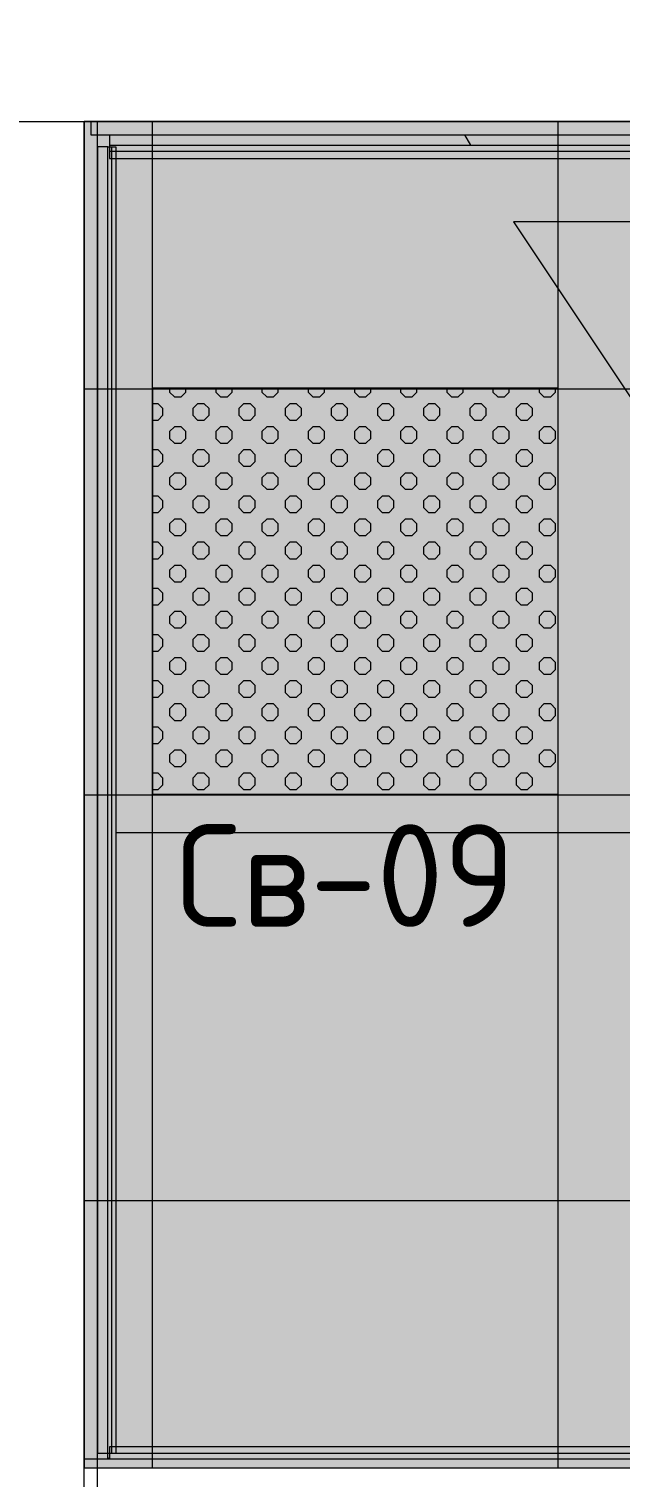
# Model space of a CAD drawing. Header units: millimetres. Extents: x -13069 to 207500, y -71366 to 56785.
# Drawn here: x 143338 to 144212, y 17349 to 19489 of the extents above; entities that cross this region are included whole.
import ezdxf

# ---------------------------------------------------------------- set-up
doc = ezdxf.new("R2010")
doc.units = ezdxf.units.MM
for name, color, linetype in [('PDF _Подложка без мебели', 7, 'Continuous'), ('PDF _Потолки - марка', 7, 'Continuous'), ('PDF _Текст', 7, 'Continuous')]:
    doc.layers.add(name, color=color, linetype=linetype)
doc.layers.add('PDF _Потолки', color=7, linetype='Continuous', lineweight=5, true_color=0x535353)
doc.layers.add('PDF _светильники', color=7, linetype='Continuous', true_color=0xffffff)
doc.styles.add('PDF GOST Common', font='GOST_Common.ttf')

msp = doc.modelspace()

# ---------------------------------------------------------------- linework, layer by layer
at = {"layer": 'PDF _Подложка без мебели', "lineweight": 18}
for points in [[(135486.622, 22410.943), (135410.621, 22410.943), (135486.622, 22410.943), (135486.622, 22470.941), (135410.621, 22470.941), (135486.622, 22470.941), (135486.622, 22410.943), (135486.622, 22080.941), (136789.421, 22080.941), (136789.421, 19352.841), (149722.02, 19352.841), (149722.02, 22147.842), (149690.422, 22147.842), (149690.519, 22119.644), (149838.92, 22119.644)], [(143299.522, 19352.841), (143299.522, 15292.443), (143419.523, 15292.443), (143419.523, 19352.841)], [(143419.523, 15292.443), (143439.524, 15292.443), (143439.524, 19352.841)], [(143429.521, 19352.841), (143429.521, 19332.842), (147222.02, 19332.842), (147222.02, 19352.841)], [(143457.023, 19332.842), (143457.023, 19297.842), (146613.023, 19297.842), (146613.023, 19332.842)], [(143991.124, 19317.843), (143982.524, 19332.842)], [(143454.521, 19315.341), (143439.524, 19315.341), (143439.524, 17384.341), (143454.521, 17384.341), (143454.521, 19315.341), (143466.52, 19315.341), (143466.52, 17384.341)], [(143457.023, 19317.843), (146613.023, 19317.843)], [(143457.023, 19308.843), (146613.023, 19308.843)], [(143460.52, 17384.341), (143460.52, 19315.341)], [(144519.523, 17375.341), (144519.523, 18283.843), (144419.523, 18283.843), (144419.523, 17375.341), (143419.523, 17375.341)], [(143457.023, 17377.041), (143454.521, 17375.341), (143454.521, 17384.341), (143466.52, 17384.341), (144410.52, 17384.341), (144410.52, 18292.843), (144528.52, 18292.843), (144528.52, 17384.341), (145460.52, 17384.341), (145460.52, 18292.843), (145578.52, 18292.843), (145578.52, 17384.341), (146613.023, 17384.341), (146622.02, 17384.341)], [(143466.52, 18301.843), (144401.524, 18301.843), (144401.524, 17393.344), (143457.023, 17393.344), (143457.023, 17375.341)], [(143419.523, 17362.341), (144432.524, 17362.341), (144432.524, 18270.843), (144506.523, 18270.843), (144506.523, 17375.341)]]:
    msp.add_lwpolyline(points, dxfattribs=at)
at = {"layer": 'PDF _Потолки', "color": 7, "lineweight": 13}
msp.add_lwpolyline([(143419.523, 17362.341), (146621.623, 17362.341), (146621.623, 19352.841), (143419.523, 19352.841)], close=True, dxfattribs=at)
for points in [[(143520.622, 17362.341), (143520.622, 19352.841)], [(144120.622, 17362.341), (144120.622, 19352.841)], [(143419.523, 18957.543), (146621.623, 18957.543)], [(143419.523, 18357.543), (146621.623, 18357.543)], [(143419.523, 17757.543), (146621.623, 17757.543)]]:
    msp.add_lwpolyline(points, dxfattribs=at)
at = {"layer": 'PDF _Потолки', "color": 254, "lineweight": 0, "true_color": 0xcae6ff, "transparency": 33554559}
msp.add_solid([(143419.523, 17362.341), (143419.523, 19352.841), (146621.623, 17362.341), (146621.623, 19352.841)], dxfattribs=at)
at = {"layer": 'PDF _Потолки - марка', "lineweight": 13}
msp.add_lwpolyline([(144854.521, 19204.443), (144054.521, 19204.443), (144454.521, 18604.443)], close=True, dxfattribs=at)
at = {"layer": 'PDF _Потолки - марка', "color": 7, "lineweight": 0, "true_color": 0xffffff, "transparency": 33554559}
msp.add_solid([(144854.521, 19204.443), (144054.521, 19204.443), (144454.521, 18604.443)], dxfattribs=at)
at = {"layer": 'PDF _светильники', "color": 7, "lineweight": 13}
msp.add_lwpolyline([(143520.622, 18358.541), (144120.622, 18358.541), (144120.622, 18958.541), (143520.622, 18958.541)], close=True, dxfattribs=at)
at = {"layer": 'PDF _светильники', "lineweight": 20}
for points in [[(143545.921, 18958.541), (143545.921, 18952.542), (143553.019, 18945.443), (143563.023, 18945.443), (143570.121, 18952.542), (143570.121, 18958.541)], [(143614.219, 18958.541), (143614.219, 18952.542), (143621.324, 18945.443), (143631.321, 18945.443), (143638.42, 18952.542), (143638.42, 18958.541)], [(143682.524, 18958.541), (143682.524, 18952.542), (143689.622, 18945.443), (143699.62, 18945.443), (143706.62, 18952.542), (143706.62, 18958.541)], [(143750.822, 18958.541), (143750.822, 18952.542), (143757.92, 18945.443), (143767.924, 18945.443), (143774.925, 18952.542), (143774.925, 18958.541)], [(143819.12, 18958.541), (143819.12, 18952.542), (143826.121, 18945.443), (143836.125, 18945.443), (143843.223, 18952.542), (143843.223, 18958.541)], [(143887.425, 18958.541), (143887.425, 18952.542), (143894.419, 18945.443), (143904.423, 18945.443), (143911.521, 18952.542), (143911.521, 18958.541)], [(143955.619, 18958.541), (143955.619, 18952.542), (143962.724, 18945.443), (143972.721, 18945.443), (143979.82, 18952.542), (143979.82, 18958.541)], [(144023.924, 18958.541), (144023.924, 18952.542), (144031.022, 18945.443), (144041.02, 18945.443), (144048.124, 18952.542), (144048.124, 18958.541)], [(144092.222, 18958.541), (144092.222, 18952.542), (144099.321, 18945.443), (144109.324, 18945.443), (144116.319, 18952.542), (144116.319, 18958.541)], [(143520.622, 18911.343), (143528.923, 18911.343), (143535.923, 18918.441), (143535.923, 18928.442), (143528.923, 18935.443), (143520.622, 18935.443)], [(143520.622, 18843.041), (143528.923, 18843.041), (143535.923, 18850.143), (143535.923, 18860.144), (143528.923, 18867.141), (143520.622, 18867.141)], [(143520.622, 18774.743), (143528.923, 18774.743), (143535.923, 18781.842), (143535.923, 18791.842), (143528.923, 18798.944), (143520.622, 18798.944)], [(143520.622, 18706.442), (143528.923, 18706.442), (143535.923, 18713.543), (143535.923, 18723.541), (143528.923, 18730.642), (143520.622, 18730.642)], [(143520.622, 18638.241), (143528.923, 18638.241), (143535.923, 18645.242), (143535.923, 18655.242), (143528.923, 18662.341), (143520.622, 18662.341)], [(143520.622, 18569.943), (143528.923, 18569.943), (143535.923, 18576.943), (143535.923, 18586.941), (143528.923, 18594.042), (143520.622, 18594.042)], [(143520.622, 18501.641), (143528.923, 18501.641), (143535.923, 18508.743), (143535.923, 18518.743), (143528.923, 18525.741), (143520.622, 18525.741)], [(143520.622, 18433.343), (143528.923, 18433.343), (143535.923, 18440.441), (143535.923, 18450.442), (143528.923, 18457.443), (143520.622, 18457.443)], [(143520.622, 18365.042), (143528.923, 18365.042), (143535.923, 18372.143), (143535.923, 18382.144), (143528.923, 18389.242), (143520.622, 18389.242)]]:
    msp.add_lwpolyline(points, dxfattribs=at)
for points in [[(143604.222, 18928.442), (143597.123, 18935.443), (143587.12, 18935.443), (143580.119, 18928.442), (143580.119, 18918.441), (143587.12, 18911.343), (143597.123, 18911.343), (143604.222, 18918.441)], [(143672.52, 18928.442), (143665.422, 18935.443), (143655.424, 18935.443), (143648.423, 18928.442), (143648.423, 18918.441), (143655.424, 18911.343), (143665.422, 18911.343), (143672.52, 18918.441)], [(143740.824, 18928.442), (143733.72, 18935.443), (143723.722, 18935.443), (143716.624, 18928.442), (143716.624, 18918.441), (143723.722, 18911.343), (143733.72, 18911.343), (143740.824, 18918.441)], [(143809.123, 18928.442), (143802.024, 18935.443), (143792.021, 18935.443), (143784.922, 18928.442), (143784.922, 18918.441), (143792.021, 18911.343), (143802.024, 18911.343), (143809.123, 18918.441)], [(143877.421, 18928.442), (143870.323, 18935.443), (143860.319, 18935.443), (143853.221, 18928.442), (143853.221, 18918.441), (143860.319, 18911.343), (143870.323, 18911.343), (143877.421, 18918.441)], [(143945.622, 18928.442), (143938.621, 18935.443), (143928.624, 18935.443), (143921.519, 18928.442), (143921.519, 18918.441), (143928.624, 18911.343), (143938.621, 18911.343), (143945.622, 18918.441)], [(144013.92, 18928.442), (144006.919, 18935.443), (143996.922, 18935.443), (143989.823, 18928.442), (143989.823, 18918.441), (143996.922, 18911.343), (144006.919, 18911.343), (144013.92, 18918.441)], [(144082.225, 18928.442), (144075.12, 18935.443), (144065.123, 18935.443), (144058.122, 18928.442), (144058.122, 18918.441), (144065.123, 18911.343), (144075.12, 18911.343), (144082.225, 18918.441)], [(143570.121, 18894.241), (143563.023, 18901.342), (143553.019, 18901.342), (143545.921, 18894.241), (143545.921, 18884.243), (143553.019, 18877.142), (143563.023, 18877.142), (143570.121, 18884.243)], [(143638.42, 18894.241), (143631.321, 18901.342), (143621.324, 18901.342), (143614.219, 18894.241), (143614.219, 18884.243), (143621.324, 18877.142), (143631.321, 18877.142), (143638.42, 18884.243)], [(143706.62, 18894.241), (143699.62, 18901.342), (143689.622, 18901.342), (143682.524, 18894.241), (143682.524, 18884.243), (143689.622, 18877.142), (143699.62, 18877.142), (143706.62, 18884.243)], [(143774.925, 18894.241), (143767.924, 18901.342), (143757.92, 18901.342), (143750.822, 18894.241), (143750.822, 18884.243), (143757.92, 18877.142), (143767.924, 18877.142), (143774.925, 18884.243)], [(143843.223, 18894.241), (143836.125, 18901.342), (143826.121, 18901.342), (143819.12, 18894.241), (143819.12, 18884.243), (143826.121, 18877.142), (143836.125, 18877.142), (143843.223, 18884.243)], [(143911.521, 18894.241), (143904.423, 18901.342), (143894.419, 18901.342), (143887.425, 18894.241), (143887.425, 18884.243), (143894.419, 18877.142), (143904.423, 18877.142), (143911.521, 18884.243)], [(143979.82, 18894.241), (143972.721, 18901.342), (143962.724, 18901.342), (143955.619, 18894.241), (143955.619, 18884.243), (143962.724, 18877.142), (143972.721, 18877.142), (143979.82, 18884.243)], [(144048.124, 18894.241), (144041.02, 18901.342), (144031.022, 18901.342), (144023.924, 18894.241), (144023.924, 18884.243), (144031.022, 18877.142), (144041.02, 18877.142), (144048.124, 18884.243)], [(144116.319, 18894.241), (144109.324, 18901.342), (144099.321, 18901.342), (144092.222, 18894.241), (144092.222, 18884.243), (144099.321, 18877.142), (144109.324, 18877.142), (144116.319, 18884.243)], [(143604.222, 18860.144), (143597.123, 18867.141), (143587.12, 18867.141), (143580.119, 18860.144), (143580.119, 18850.143), (143587.12, 18843.041), (143597.123, 18843.041), (143604.222, 18850.143)], [(143672.52, 18860.144), (143665.422, 18867.141), (143655.424, 18867.141), (143648.423, 18860.144), (143648.423, 18850.143), (143655.424, 18843.041), (143665.422, 18843.041), (143672.52, 18850.143)], [(143740.824, 18860.144), (143733.72, 18867.141), (143723.722, 18867.141), (143716.624, 18860.144), (143716.624, 18850.143), (143723.722, 18843.041), (143733.72, 18843.041), (143740.824, 18850.143)], [(143809.123, 18860.144), (143802.024, 18867.141), (143792.021, 18867.141), (143784.922, 18860.144), (143784.922, 18850.143), (143792.021, 18843.041), (143802.024, 18843.041), (143809.123, 18850.143)], [(143877.421, 18860.144), (143870.323, 18867.141), (143860.319, 18867.141), (143853.221, 18860.144), (143853.221, 18850.143), (143860.319, 18843.041), (143870.323, 18843.041), (143877.421, 18850.143)], [(143945.622, 18860.144), (143938.621, 18867.141), (143928.624, 18867.141), (143921.519, 18860.144), (143921.519, 18850.143), (143928.624, 18843.041), (143938.621, 18843.041), (143945.622, 18850.143)], [(144013.92, 18860.144), (144006.919, 18867.141), (143996.922, 18867.141), (143989.823, 18860.144), (143989.823, 18850.143), (143996.922, 18843.041), (144006.919, 18843.041), (144013.92, 18850.143)], [(144082.225, 18860.144), (144075.12, 18867.141), (144065.123, 18867.141), (144058.122, 18860.144), (144058.122, 18850.143), (144065.123, 18843.041), (144075.12, 18843.041), (144082.225, 18850.143)], [(143570.121, 18825.942), (143563.023, 18833.041), (143553.019, 18833.041), (143545.921, 18825.942), (143545.921, 18815.942), (143553.019, 18808.941), (143563.023, 18808.941), (143570.121, 18815.942)], [(143638.42, 18825.942), (143631.321, 18833.041), (143621.324, 18833.041), (143614.219, 18825.942), (143614.219, 18815.942), (143621.324, 18808.941), (143631.321, 18808.941), (143638.42, 18815.942)], [(143706.62, 18825.942), (143699.62, 18833.041), (143689.622, 18833.041), (143682.524, 18825.942), (143682.524, 18815.942), (143689.622, 18808.941), (143699.62, 18808.941), (143706.62, 18815.942)], [(143774.925, 18825.942), (143767.924, 18833.041), (143757.92, 18833.041), (143750.822, 18825.942), (143750.822, 18815.942), (143757.92, 18808.941), (143767.924, 18808.941), (143774.925, 18815.942)], [(143843.223, 18825.942), (143836.125, 18833.041), (143826.121, 18833.041), (143819.12, 18825.942), (143819.12, 18815.942), (143826.121, 18808.941), (143836.125, 18808.941), (143843.223, 18815.942)], [(143911.521, 18825.942), (143904.423, 18833.041), (143894.419, 18833.041), (143887.425, 18825.942), (143887.425, 18815.942), (143894.419, 18808.941), (143904.423, 18808.941), (143911.521, 18815.942)], [(143979.82, 18825.942), (143972.721, 18833.041), (143962.724, 18833.041), (143955.619, 18825.942), (143955.619, 18815.942), (143962.724, 18808.941), (143972.721, 18808.941), (143979.82, 18815.942)], [(144048.124, 18825.942), (144041.02, 18833.041), (144031.022, 18833.041), (144023.924, 18825.942), (144023.924, 18815.942), (144031.022, 18808.941), (144041.02, 18808.941), (144048.124, 18815.942)], [(144116.319, 18825.942), (144109.324, 18833.041), (144099.321, 18833.041), (144092.222, 18825.942), (144092.222, 18815.942), (144099.321, 18808.941), (144109.324, 18808.941), (144116.319, 18815.942)], [(143604.222, 18791.842), (143597.123, 18798.944), (143587.12, 18798.944), (143580.119, 18791.842), (143580.119, 18781.842), (143587.12, 18774.743), (143597.123, 18774.743), (143604.222, 18781.842)], [(143672.52, 18791.842), (143665.422, 18798.944), (143655.424, 18798.944), (143648.423, 18791.842), (143648.423, 18781.842), (143655.424, 18774.743), (143665.422, 18774.743), (143672.52, 18781.842)], [(143740.824, 18791.842), (143733.72, 18798.944), (143723.722, 18798.944), (143716.624, 18791.842), (143716.624, 18781.842), (143723.722, 18774.743), (143733.72, 18774.743), (143740.824, 18781.842)], [(143809.123, 18791.842), (143802.024, 18798.944), (143792.021, 18798.944), (143784.922, 18791.842), (143784.922, 18781.842), (143792.021, 18774.743), (143802.024, 18774.743), (143809.123, 18781.842)], [(143877.421, 18791.842), (143870.323, 18798.944), (143860.319, 18798.944), (143853.221, 18791.842), (143853.221, 18781.842), (143860.319, 18774.743), (143870.323, 18774.743), (143877.421, 18781.842)], [(143945.622, 18791.842), (143938.621, 18798.944), (143928.624, 18798.944), (143921.519, 18791.842), (143921.519, 18781.842), (143928.624, 18774.743), (143938.621, 18774.743), (143945.622, 18781.842)], [(144013.92, 18791.842), (144006.919, 18798.944), (143996.922, 18798.944), (143989.823, 18791.842), (143989.823, 18781.842), (143996.922, 18774.743), (144006.919, 18774.743), (144013.92, 18781.842)], [(144082.225, 18791.842), (144075.12, 18798.944), (144065.123, 18798.944), (144058.122, 18791.842), (144058.122, 18781.842), (144065.123, 18774.743), (144075.12, 18774.743), (144082.225, 18781.842)], [(143570.121, 18757.742), (143563.023, 18764.743), (143553.019, 18764.743), (143545.921, 18757.742), (143545.921, 18747.741), (143553.019, 18740.643), (143563.023, 18740.643), (143570.121, 18747.741)], [(143638.42, 18757.742), (143631.321, 18764.743), (143621.324, 18764.743), (143614.219, 18757.742), (143614.219, 18747.741), (143621.324, 18740.643), (143631.321, 18740.643), (143638.42, 18747.741)], [(143706.62, 18757.742), (143699.62, 18764.743), (143689.622, 18764.743), (143682.524, 18757.742), (143682.524, 18747.741), (143689.622, 18740.643), (143699.62, 18740.643), (143706.62, 18747.741)], [(143774.925, 18757.742), (143767.924, 18764.743), (143757.92, 18764.743), (143750.822, 18757.742), (143750.822, 18747.741), (143757.92, 18740.643), (143767.924, 18740.643), (143774.925, 18747.741)], [(143843.223, 18757.742), (143836.125, 18764.743), (143826.121, 18764.743), (143819.12, 18757.742), (143819.12, 18747.741), (143826.121, 18740.643), (143836.125, 18740.643), (143843.223, 18747.741)], [(143911.521, 18757.742), (143904.423, 18764.743), (143894.419, 18764.743), (143887.425, 18757.742), (143887.425, 18747.741), (143894.419, 18740.643), (143904.423, 18740.643), (143911.521, 18747.741)], [(143979.82, 18757.742), (143972.721, 18764.743), (143962.724, 18764.743), (143955.619, 18757.742), (143955.619, 18747.741), (143962.724, 18740.643), (143972.721, 18740.643), (143979.82, 18747.741)], [(144048.124, 18757.742), (144041.02, 18764.743), (144031.022, 18764.743), (144023.924, 18757.742), (144023.924, 18747.741), (144031.022, 18740.643), (144041.02, 18740.643), (144048.124, 18747.741)], [(144116.319, 18757.742), (144109.324, 18764.743), (144099.321, 18764.743), (144092.222, 18757.742), (144092.222, 18747.741), (144099.321, 18740.643), (144109.324, 18740.643), (144116.319, 18747.741)], [(143604.222, 18723.541), (143597.123, 18730.642), (143587.12, 18730.642), (143580.119, 18723.541), (143580.119, 18713.543), (143587.12, 18706.442), (143597.123, 18706.442), (143604.222, 18713.543)], [(143672.52, 18723.541), (143665.422, 18730.642), (143655.424, 18730.642), (143648.423, 18723.541), (143648.423, 18713.543), (143655.424, 18706.442), (143665.422, 18706.442), (143672.52, 18713.543)], [(143740.824, 18723.541), (143733.72, 18730.642), (143723.722, 18730.642), (143716.624, 18723.541), (143716.624, 18713.543), (143723.722, 18706.442), (143733.72, 18706.442), (143740.824, 18713.543)], [(143809.123, 18723.541), (143802.024, 18730.642), (143792.021, 18730.642), (143784.922, 18723.541), (143784.922, 18713.543), (143792.021, 18706.442), (143802.024, 18706.442), (143809.123, 18713.543)], [(143877.421, 18723.541), (143870.323, 18730.642), (143860.319, 18730.642), (143853.221, 18723.541), (143853.221, 18713.543), (143860.319, 18706.442), (143870.323, 18706.442), (143877.421, 18713.543)], [(143945.622, 18723.541), (143938.621, 18730.642), (143928.624, 18730.642), (143921.519, 18723.541), (143921.519, 18713.543), (143928.624, 18706.442), (143938.621, 18706.442), (143945.622, 18713.543)], [(144013.92, 18723.541), (144006.919, 18730.642), (143996.922, 18730.642), (143989.823, 18723.541), (143989.823, 18713.543), (143996.922, 18706.442), (144006.919, 18706.442), (144013.92, 18713.543)], [(144082.225, 18723.541), (144075.12, 18730.642), (144065.123, 18730.642), (144058.122, 18723.541), (144058.122, 18713.543), (144065.123, 18706.442), (144075.12, 18706.442), (144082.225, 18713.543)], [(143570.121, 18689.443), (143563.023, 18696.441), (143553.019, 18696.441), (143545.921, 18689.443), (143545.921, 18679.443), (143553.019, 18672.341), (143563.023, 18672.341), (143570.121, 18679.443)], [(143638.42, 18689.443), (143631.321, 18696.441), (143621.324, 18696.441), (143614.219, 18689.443), (143614.219, 18679.443), (143621.324, 18672.341), (143631.321, 18672.341), (143638.42, 18679.443)], [(143706.62, 18689.443), (143699.62, 18696.441), (143689.622, 18696.441), (143682.524, 18689.443), (143682.524, 18679.443), (143689.622, 18672.341), (143699.62, 18672.341), (143706.62, 18679.443)], [(143774.925, 18689.443), (143767.924, 18696.441), (143757.92, 18696.441), (143750.822, 18689.443), (143750.822, 18679.443), (143757.92, 18672.341), (143767.924, 18672.341), (143774.925, 18679.443)], [(143843.223, 18689.443), (143836.125, 18696.441), (143826.121, 18696.441), (143819.12, 18689.443), (143819.12, 18679.443), (143826.121, 18672.341), (143836.125, 18672.341), (143843.223, 18679.443)], [(143911.521, 18689.443), (143904.423, 18696.441), (143894.419, 18696.441), (143887.425, 18689.443), (143887.425, 18679.443), (143894.419, 18672.341), (143904.423, 18672.341), (143911.521, 18679.443)], [(143979.82, 18689.443), (143972.721, 18696.441), (143962.724, 18696.441), (143955.619, 18689.443), (143955.619, 18679.443), (143962.724, 18672.341), (143972.721, 18672.341), (143979.82, 18679.443)], [(144048.124, 18689.443), (144041.02, 18696.441), (144031.022, 18696.441), (144023.924, 18689.443), (144023.924, 18679.443), (144031.022, 18672.341), (144041.02, 18672.341), (144048.124, 18679.443)], [(144116.319, 18689.443), (144109.324, 18696.441), (144099.321, 18696.441), (144092.222, 18689.443), (144092.222, 18679.443), (144099.321, 18672.341), (144109.324, 18672.341), (144116.319, 18679.443)], [(143604.222, 18655.242), (143597.123, 18662.341), (143587.12, 18662.341), (143580.119, 18655.242), (143580.119, 18645.242), (143587.12, 18638.241), (143597.123, 18638.241), (143604.222, 18645.242)], [(143672.52, 18655.242), (143665.422, 18662.341), (143655.424, 18662.341), (143648.423, 18655.242), (143648.423, 18645.242), (143655.424, 18638.241), (143665.422, 18638.241), (143672.52, 18645.242)], [(143740.824, 18655.242), (143733.72, 18662.341), (143723.722, 18662.341), (143716.624, 18655.242), (143716.624, 18645.242), (143723.722, 18638.241), (143733.72, 18638.241), (143740.824, 18645.242)], [(143809.123, 18655.242), (143802.024, 18662.341), (143792.021, 18662.341), (143784.922, 18655.242), (143784.922, 18645.242), (143792.021, 18638.241), (143802.024, 18638.241), (143809.123, 18645.242)], [(143877.421, 18655.242), (143870.323, 18662.341), (143860.319, 18662.341), (143853.221, 18655.242), (143853.221, 18645.242), (143860.319, 18638.241), (143870.323, 18638.241), (143877.421, 18645.242)], [(143945.622, 18655.242), (143938.621, 18662.341), (143928.624, 18662.341), (143921.519, 18655.242), (143921.519, 18645.242), (143928.624, 18638.241), (143938.621, 18638.241), (143945.622, 18645.242)], [(144013.92, 18655.242), (144006.919, 18662.341), (143996.922, 18662.341), (143989.823, 18655.242), (143989.823, 18645.242), (143996.922, 18638.241), (144006.919, 18638.241), (144013.92, 18645.242)], [(144082.225, 18655.242), (144075.12, 18662.341), (144065.123, 18662.341), (144058.122, 18655.242), (144058.122, 18645.242), (144065.123, 18638.241), (144075.12, 18638.241), (144082.225, 18645.242)], [(143570.121, 18621.142), (143563.023, 18628.243), (143553.019, 18628.243), (143545.921, 18621.142), (143545.921, 18611.141), (143553.019, 18604.043), (143563.023, 18604.043), (143570.121, 18611.141)], [(143638.42, 18621.142), (143631.321, 18628.243), (143621.324, 18628.243), (143614.219, 18621.142), (143614.219, 18611.141), (143621.324, 18604.043), (143631.321, 18604.043), (143638.42, 18611.141)], [(143706.62, 18621.142), (143699.62, 18628.243), (143689.622, 18628.243), (143682.524, 18621.142), (143682.524, 18611.141), (143689.622, 18604.043), (143699.62, 18604.043), (143706.62, 18611.141)], [(143774.925, 18621.142), (143767.924, 18628.243), (143757.92, 18628.243), (143750.822, 18621.142), (143750.822, 18611.141), (143757.92, 18604.043), (143767.924, 18604.043), (143774.925, 18611.141)], [(143843.223, 18621.142), (143836.125, 18628.243), (143826.121, 18628.243), (143819.12, 18621.142), (143819.12, 18611.141), (143826.121, 18604.043), (143836.125, 18604.043), (143843.223, 18611.141)], [(143911.521, 18621.142), (143904.423, 18628.243), (143894.419, 18628.243), (143887.425, 18621.142), (143887.425, 18611.141), (143894.419, 18604.043), (143904.423, 18604.043), (143911.521, 18611.141)], [(143979.82, 18621.142), (143972.721, 18628.243), (143962.724, 18628.243), (143955.619, 18621.142), (143955.619, 18611.141), (143962.724, 18604.043), (143972.721, 18604.043), (143979.82, 18611.141)], [(144048.124, 18621.142), (144041.02, 18628.243), (144031.022, 18628.243), (144023.924, 18621.142), (144023.924, 18611.141), (144031.022, 18604.043), (144041.02, 18604.043), (144048.124, 18611.141)], [(144116.319, 18621.142), (144109.324, 18628.243), (144099.321, 18628.243), (144092.222, 18621.142), (144092.222, 18611.141), (144099.321, 18604.043), (144109.324, 18604.043), (144116.319, 18611.141)], [(143604.222, 18586.941), (143597.123, 18594.042), (143587.12, 18594.042), (143580.119, 18586.941), (143580.119, 18576.943), (143587.12, 18569.943), (143597.123, 18569.943), (143604.222, 18576.943)], [(143672.52, 18586.941), (143665.422, 18594.042), (143655.424, 18594.042), (143648.423, 18586.941), (143648.423, 18576.943), (143655.424, 18569.943), (143665.422, 18569.943), (143672.52, 18576.943)], [(143740.824, 18586.941), (143733.72, 18594.042), (143723.722, 18594.042), (143716.624, 18586.941), (143716.624, 18576.943), (143723.722, 18569.943), (143733.72, 18569.943), (143740.824, 18576.943)], [(143809.123, 18586.941), (143802.024, 18594.042), (143792.021, 18594.042), (143784.922, 18586.941), (143784.922, 18576.943), (143792.021, 18569.943), (143802.024, 18569.943), (143809.123, 18576.943)], [(143877.421, 18586.941), (143870.323, 18594.042), (143860.319, 18594.042), (143853.221, 18586.941), (143853.221, 18576.943), (143860.319, 18569.943), (143870.323, 18569.943), (143877.421, 18576.943)], [(143945.622, 18586.941), (143938.621, 18594.042), (143928.624, 18594.042), (143921.519, 18586.941), (143921.519, 18576.943), (143928.624, 18569.943), (143938.621, 18569.943), (143945.622, 18576.943)], [(144013.92, 18586.941), (144006.919, 18594.042), (143996.922, 18594.042), (143989.823, 18586.941), (143989.823, 18576.943), (143996.922, 18569.943), (144006.919, 18569.943), (144013.92, 18576.943)], [(144082.225, 18586.941), (144075.12, 18594.042), (144065.123, 18594.042), (144058.122, 18586.941), (144058.122, 18576.943), (144065.123, 18569.943), (144075.12, 18569.943), (144082.225, 18576.943)], [(143570.121, 18552.841), (143563.023, 18559.942), (143553.019, 18559.942), (143545.921, 18552.841), (143545.921, 18542.843), (143553.019, 18535.742), (143563.023, 18535.742), (143570.121, 18542.843)], [(143638.42, 18552.841), (143631.321, 18559.942), (143621.324, 18559.942), (143614.219, 18552.841), (143614.219, 18542.843), (143621.324, 18535.742), (143631.321, 18535.742), (143638.42, 18542.843)], [(143706.62, 18552.841), (143699.62, 18559.942), (143689.622, 18559.942), (143682.524, 18552.841), (143682.524, 18542.843), (143689.622, 18535.742), (143699.62, 18535.742), (143706.62, 18542.843)], [(143774.925, 18552.841), (143767.924, 18559.942), (143757.92, 18559.942), (143750.822, 18552.841), (143750.822, 18542.843), (143757.92, 18535.742), (143767.924, 18535.742), (143774.925, 18542.843)], [(143843.223, 18552.841), (143836.125, 18559.942), (143826.121, 18559.942), (143819.12, 18552.841), (143819.12, 18542.843), (143826.121, 18535.742), (143836.125, 18535.742), (143843.223, 18542.843)], [(143911.521, 18552.841), (143904.423, 18559.942), (143894.419, 18559.942), (143887.425, 18552.841), (143887.425, 18542.843), (143894.419, 18535.742), (143904.423, 18535.742), (143911.521, 18542.843)], [(143979.82, 18552.841), (143972.721, 18559.942), (143962.724, 18559.942), (143955.619, 18552.841), (143955.619, 18542.843), (143962.724, 18535.742), (143972.721, 18535.742), (143979.82, 18542.843)], [(144048.124, 18552.841), (144041.02, 18559.942), (144031.022, 18559.942), (144023.924, 18552.841), (144023.924, 18542.843), (144031.022, 18535.742), (144041.02, 18535.742), (144048.124, 18542.843)], [(144116.319, 18552.841), (144109.324, 18559.942), (144099.321, 18559.942), (144092.222, 18552.841), (144092.222, 18542.843), (144099.321, 18535.742), (144109.324, 18535.742), (144116.319, 18542.843)], [(143604.222, 18518.743), (143597.123, 18525.741), (143587.12, 18525.741), (143580.119, 18518.743), (143580.119, 18508.743), (143587.12, 18501.641), (143597.123, 18501.641), (143604.222, 18508.743)], [(143672.52, 18518.743), (143665.422, 18525.741), (143655.424, 18525.741), (143648.423, 18518.743), (143648.423, 18508.743), (143655.424, 18501.641), (143665.422, 18501.641), (143672.52, 18508.743)], [(143740.824, 18518.743), (143733.72, 18525.741), (143723.722, 18525.741), (143716.624, 18518.743), (143716.624, 18508.743), (143723.722, 18501.641), (143733.72, 18501.641), (143740.824, 18508.743)], [(143809.123, 18518.743), (143802.024, 18525.741), (143792.021, 18525.741), (143784.922, 18518.743), (143784.922, 18508.743), (143792.021, 18501.641), (143802.024, 18501.641), (143809.123, 18508.743)], [(143877.421, 18518.743), (143870.323, 18525.741), (143860.319, 18525.741), (143853.221, 18518.743), (143853.221, 18508.743), (143860.319, 18501.641), (143870.323, 18501.641), (143877.421, 18508.743)], [(143945.622, 18518.743), (143938.621, 18525.741), (143928.624, 18525.741), (143921.519, 18518.743), (143921.519, 18508.743), (143928.624, 18501.641), (143938.621, 18501.641), (143945.622, 18508.743)], [(144013.92, 18518.743), (144006.919, 18525.741), (143996.922, 18525.741), (143989.823, 18518.743), (143989.823, 18508.743), (143996.922, 18501.641), (144006.919, 18501.641), (144013.92, 18508.743)], [(144082.225, 18518.743), (144075.12, 18525.741), (144065.123, 18525.741), (144058.122, 18518.743), (144058.122, 18508.743), (144065.123, 18501.641), (144075.12, 18501.641), (144082.225, 18508.743)], [(143570.121, 18484.542), (143563.023, 18491.641), (143553.019, 18491.641), (143545.921, 18484.542), (143545.921, 18474.542), (143553.019, 18467.443), (143563.023, 18467.443), (143570.121, 18474.542)], [(143638.42, 18484.542), (143631.321, 18491.641), (143621.324, 18491.641), (143614.219, 18484.542), (143614.219, 18474.542), (143621.324, 18467.443), (143631.321, 18467.443), (143638.42, 18474.542)], [(143706.62, 18484.542), (143699.62, 18491.641), (143689.622, 18491.641), (143682.524, 18484.542), (143682.524, 18474.542), (143689.622, 18467.443), (143699.62, 18467.443), (143706.62, 18474.542)], [(143774.925, 18484.542), (143767.924, 18491.641), (143757.92, 18491.641), (143750.822, 18484.542), (143750.822, 18474.542), (143757.92, 18467.443), (143767.924, 18467.443), (143774.925, 18474.542)], [(143843.223, 18484.542), (143836.125, 18491.641), (143826.121, 18491.641), (143819.12, 18484.542), (143819.12, 18474.542), (143826.121, 18467.443), (143836.125, 18467.443), (143843.223, 18474.542)], [(143911.521, 18484.542), (143904.423, 18491.641), (143894.419, 18491.641), (143887.425, 18484.542), (143887.425, 18474.542), (143894.419, 18467.443), (143904.423, 18467.443), (143911.521, 18474.542)], [(143979.82, 18484.542), (143972.721, 18491.641), (143962.724, 18491.641), (143955.619, 18484.542), (143955.619, 18474.542), (143962.724, 18467.443), (143972.721, 18467.443), (143979.82, 18474.542)], [(144048.124, 18484.542), (144041.02, 18491.641), (144031.022, 18491.641), (144023.924, 18484.542), (144023.924, 18474.542), (144031.022, 18467.443), (144041.02, 18467.443), (144048.124, 18474.542)], [(144116.319, 18484.542), (144109.324, 18491.641), (144099.321, 18491.641), (144092.222, 18484.542), (144092.222, 18474.542), (144099.321, 18467.443), (144109.324, 18467.443), (144116.319, 18474.542)], [(143604.222, 18450.442), (143597.123, 18457.443), (143587.12, 18457.443), (143580.119, 18450.442), (143580.119, 18440.441), (143587.12, 18433.343), (143597.123, 18433.343), (143604.222, 18440.441)], [(143672.52, 18450.442), (143665.422, 18457.443), (143655.424, 18457.443), (143648.423, 18450.442), (143648.423, 18440.441), (143655.424, 18433.343), (143665.422, 18433.343), (143672.52, 18440.441)], [(143740.824, 18450.442), (143733.72, 18457.443), (143723.722, 18457.443), (143716.624, 18450.442), (143716.624, 18440.441), (143723.722, 18433.343), (143733.72, 18433.343), (143740.824, 18440.441)], [(143809.123, 18450.442), (143802.024, 18457.443), (143792.021, 18457.443), (143784.922, 18450.442), (143784.922, 18440.441), (143792.021, 18433.343), (143802.024, 18433.343), (143809.123, 18440.441)], [(143877.421, 18450.442), (143870.323, 18457.443), (143860.319, 18457.443), (143853.221, 18450.442), (143853.221, 18440.441), (143860.319, 18433.343), (143870.323, 18433.343), (143877.421, 18440.441)], [(143945.622, 18450.442), (143938.621, 18457.443), (143928.624, 18457.443), (143921.519, 18450.442), (143921.519, 18440.441), (143928.624, 18433.343), (143938.621, 18433.343), (143945.622, 18440.441)], [(144013.92, 18450.442), (144006.919, 18457.443), (143996.922, 18457.443), (143989.823, 18450.442), (143989.823, 18440.441), (143996.922, 18433.343), (144006.919, 18433.343), (144013.92, 18440.441)], [(144082.225, 18450.442), (144075.12, 18457.443), (144065.123, 18457.443), (144058.122, 18450.442), (144058.122, 18440.441), (144065.123, 18433.343), (144075.12, 18433.343), (144082.225, 18440.441)], [(143570.121, 18416.241), (143563.023, 18423.342), (143553.019, 18423.342), (143545.921, 18416.241), (143545.921, 18406.243), (143553.019, 18399.243), (143563.023, 18399.243), (143570.121, 18406.243)], [(143638.42, 18416.241), (143631.321, 18423.342), (143621.324, 18423.342), (143614.219, 18416.241), (143614.219, 18406.243), (143621.324, 18399.243), (143631.321, 18399.243), (143638.42, 18406.243)], [(143706.62, 18416.241), (143699.62, 18423.342), (143689.622, 18423.342), (143682.524, 18416.241), (143682.524, 18406.243), (143689.622, 18399.243), (143699.62, 18399.243), (143706.62, 18406.243)], [(143774.925, 18416.241), (143767.924, 18423.342), (143757.92, 18423.342), (143750.822, 18416.241), (143750.822, 18406.243), (143757.92, 18399.243), (143767.924, 18399.243), (143774.925, 18406.243)], [(143843.223, 18416.241), (143836.125, 18423.342), (143826.121, 18423.342), (143819.12, 18416.241), (143819.12, 18406.243), (143826.121, 18399.243), (143836.125, 18399.243), (143843.223, 18406.243)], [(143911.521, 18416.241), (143904.423, 18423.342), (143894.419, 18423.342), (143887.425, 18416.241), (143887.425, 18406.243), (143894.419, 18399.243), (143904.423, 18399.243), (143911.521, 18406.243)], [(143979.82, 18416.241), (143972.721, 18423.342), (143962.724, 18423.342), (143955.619, 18416.241), (143955.619, 18406.243), (143962.724, 18399.243), (143972.721, 18399.243), (143979.82, 18406.243)], [(144048.124, 18416.241), (144041.02, 18423.342), (144031.022, 18423.342), (144023.924, 18416.241), (144023.924, 18406.243), (144031.022, 18399.243), (144041.02, 18399.243), (144048.124, 18406.243)], [(144116.319, 18416.241), (144109.324, 18423.342), (144099.321, 18423.342), (144092.222, 18416.241), (144092.222, 18406.243), (144099.321, 18399.243), (144109.324, 18399.243), (144116.319, 18406.243)], [(143604.222, 18382.144), (143597.123, 18389.242), (143587.12, 18389.242), (143580.119, 18382.144), (143580.119, 18372.143), (143587.12, 18365.042), (143597.123, 18365.042), (143604.222, 18372.143)], [(143672.52, 18382.144), (143665.422, 18389.242), (143655.424, 18389.242), (143648.423, 18382.144), (143648.423, 18372.143), (143655.424, 18365.042), (143665.422, 18365.042), (143672.52, 18372.143)], [(143740.824, 18382.144), (143733.72, 18389.242), (143723.722, 18389.242), (143716.624, 18382.144), (143716.624, 18372.143), (143723.722, 18365.042), (143733.72, 18365.042), (143740.824, 18372.143)], [(143809.123, 18382.144), (143802.024, 18389.242), (143792.021, 18389.242), (143784.922, 18382.144), (143784.922, 18372.143), (143792.021, 18365.042), (143802.024, 18365.042), (143809.123, 18372.143)], [(143877.421, 18382.144), (143870.323, 18389.242), (143860.319, 18389.242), (143853.221, 18382.144), (143853.221, 18372.143), (143860.319, 18365.042), (143870.323, 18365.042), (143877.421, 18372.143)], [(143945.622, 18382.144), (143938.621, 18389.242), (143928.624, 18389.242), (143921.519, 18382.144), (143921.519, 18372.143), (143928.624, 18365.042), (143938.621, 18365.042), (143945.622, 18372.143)], [(144013.92, 18382.144), (144006.919, 18389.242), (143996.922, 18389.242), (143989.823, 18382.144), (143989.823, 18372.143), (143996.922, 18365.042), (144006.919, 18365.042), (144013.92, 18372.143)], [(144082.225, 18382.144), (144075.12, 18389.242), (144065.123, 18389.242), (144058.122, 18382.144), (144058.122, 18372.143), (144065.123, 18365.042), (144075.12, 18365.042), (144082.225, 18372.143)]]:
    msp.add_lwpolyline(points, close=True, dxfattribs=at)
at = {"layer": 'PDF _светильники', "color": 53, "lineweight": 0, "true_color": 0xf7e046, "transparency": 33554559}
msp.add_solid([(143520.622, 18358.541), (144120.622, 18358.541), (143520.622, 18958.541), (144120.622, 18958.541)], dxfattribs=at)

# ---------------------------------------------------------------- texts
at = {"layer": 'PDF _Текст', "insert": (143555.541, 18238.002), "char_height": 151.5063, "attachment_point": 4, "style": 'PDF GOST Common'}
msp.add_mtext('Св-09', dxfattribs=at)

doc.saveas('drawing.dxf')
